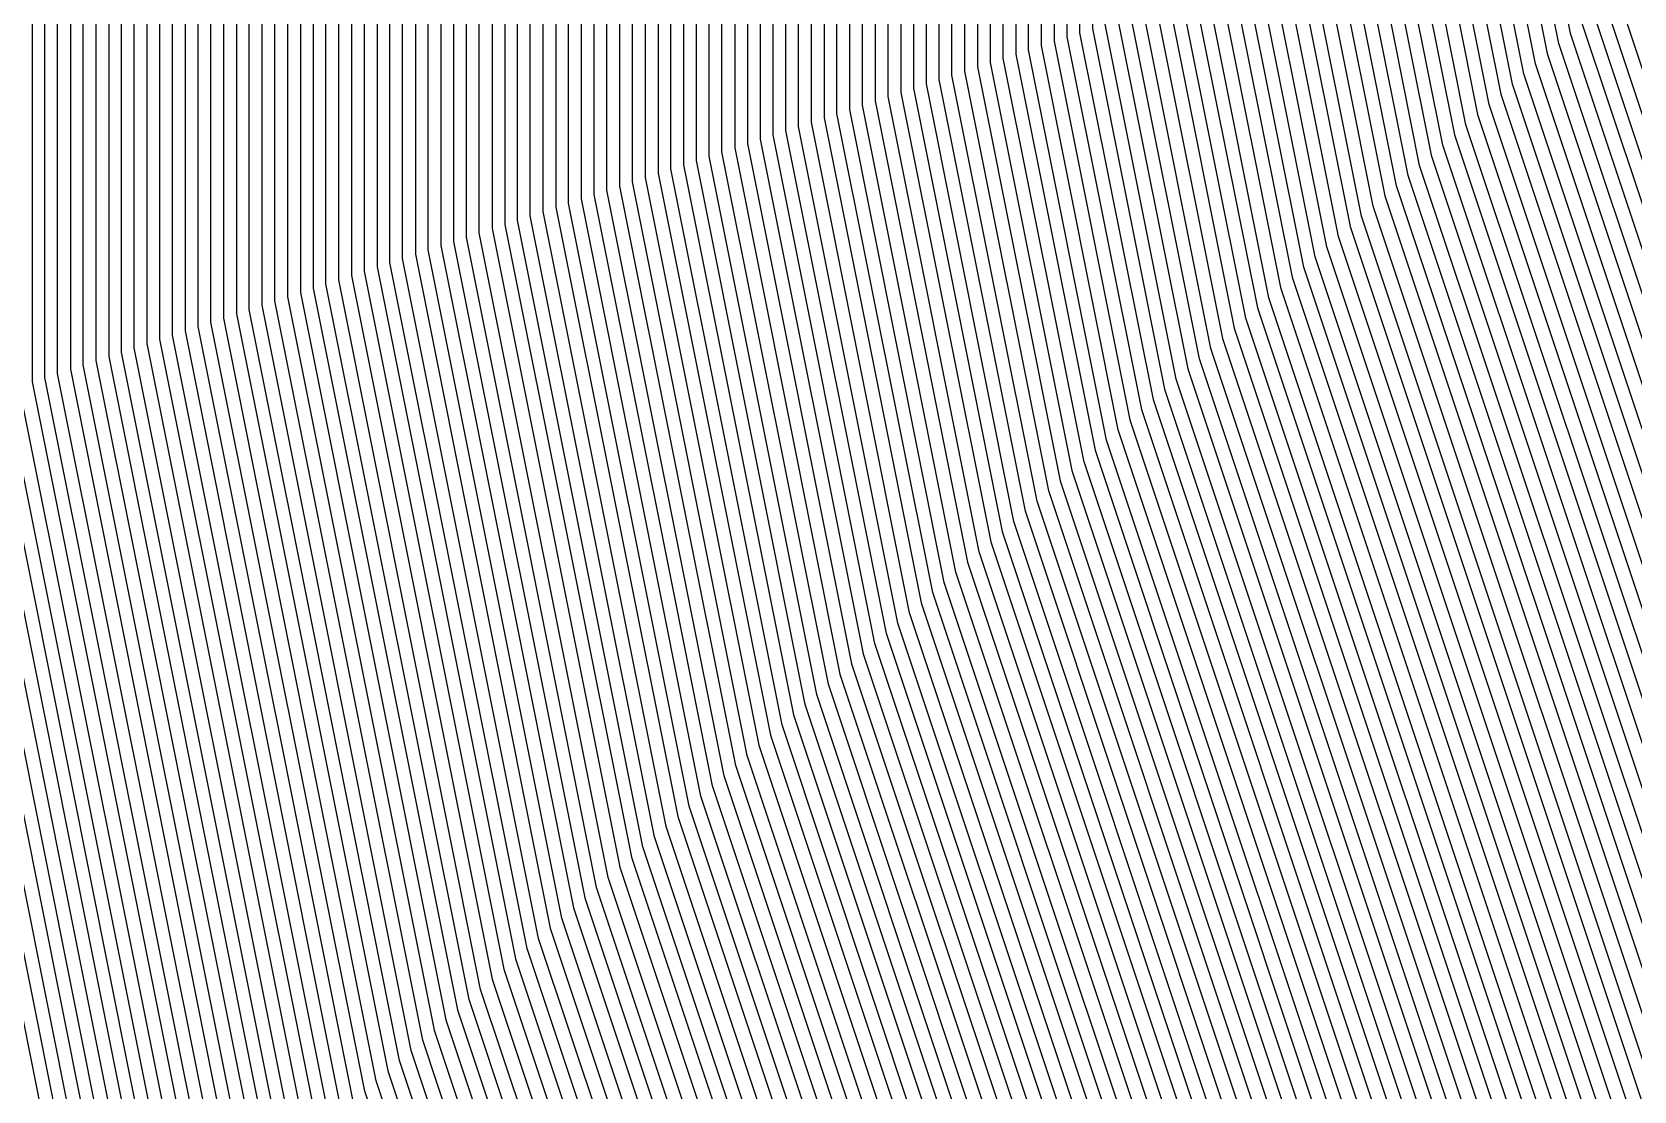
# Model space of a CAD drawing. Extents: x 7084 to 11035, y 13750 to 16729.
# Drawn here: x 8625.9 to 8681.5, y 14931.2 to 14967.9 of the extents above; entities that cross this region are included whole.
import ezdxf

# ---------------------------------------------------------------- set-up
doc = ezdxf.new("R2010")
doc.units = 0
doc.layers.add('Default', color=7, linetype='Continuous')

msp = doc.modelspace()

# ---------------------------------------------------------------- linework, layer by layer
at = {"layer": 'Default'}
for points in [[(8822.684, 14718.601), (8772.661, 14751.949), (8694.821, 14751.949), (8670.851, 14786.34), (8640.72, 14885.524), (8628.214, 14923.041), (8621.936, 14954.429), (8621.936, 14978.398), (8613.148, 15061.261), (8624.611, 15087.314), (8629.633, 15150.089), (8643.181, 15178.227), (8647.35, 15190.733), (8653.603, 15224.081), (8688.757, 15296.9)], [(8689.791, 15296.293), (8655.096, 15224.426), (8648.745, 15190.552), (8644.511, 15177.849), (8630.749, 15149.268), (8625.793, 15087.314), (8614.149, 15060.85), (8622.823, 14979.071), (8622.823, 14954.724), (8629.018, 14923.747), (8641.721, 14885.639), (8671.459, 14787.751), (8695.805, 14752.819), (8772.629, 14752.819), (8823.439, 14718.945)], [(8823.817, 14719.118), (8772.612, 14753.254), (8696.298, 14753.254), (8671.762, 14788.457), (8642.221, 14885.696), (8629.42, 14924.1), (8623.266, 14954.872), (8623.266, 14979.407), (8614.65, 15060.645), (8626.384, 15087.314), (8631.307, 15148.858), (8645.175, 15177.661), (8649.442, 15190.462), (8655.843, 15224.598), (8690.308, 15295.989)], [(8690.824, 15295.685), (8656.59, 15224.77), (8650.14, 15190.372), (8645.84, 15177.472), (8631.865, 15148.448), (8626.975, 15087.314), (8615.15, 15060.44), (8623.709, 14979.744), (8623.709, 14955.02), (8629.822, 14924.453), (8642.722, 14885.754), (8672.066, 14789.163), (8696.79, 14753.689), (8772.596, 14753.689), (8824.194, 14719.29), (8917.117, 14716.845), (8966.566, 14720.07), (9090.056, 14699.284), (9140.579, 14728.308), (9182.503, 14727.233), (9223.351, 14710.034), (9249.151, 14708.959)], [(8691.341, 15295.382), (8657.336, 15224.943), (8650.837, 15190.281), (8646.505, 15177.283), (8632.423, 15148.038), (8627.566, 15087.314), (8615.651, 15060.235), (8624.152, 14980.08), (8624.152, 14955.167), (8630.224, 14924.806), (8643.222, 14885.811), (8672.37, 14789.869), (8697.282, 14754.124), (8772.579, 14754.124), (8824.572, 14719.462), (8916.871, 14717.033), (8966.697, 14720.283), (9089.358, 14699.637), (9140.267, 14728.883), (9182.511, 14727.8), (9223.672, 14710.469), (9249.668, 14709.386)], [(8824.949, 14719.635), (8772.563, 14754.559), (8697.775, 14754.559), (8672.673, 14790.574), (8643.723, 14885.869), (8630.626, 14925.158), (8624.595, 14955.315), (8624.595, 14980.417), (8616.151, 15060.03), (8628.156, 15087.314), (8632.981, 15147.627), (8647.169, 15177.094), (8651.535, 15190.191), (8658.083, 15225.115), (8691.858, 15295.078)], [(8825.704, 14719.979), (8772.53, 14755.429), (8698.76, 14755.429), (8673.28, 14791.986), (8644.724, 14885.984), (8631.431, 14925.864), (8625.481, 14955.61), (8625.481, 14981.09), (8617.152, 15059.62), (8629.338, 15087.314), (8634.097, 15146.807), (8648.499, 15176.717), (8652.93, 15190.011), (8659.577, 15225.46), (8692.892, 15294.471)], [(8826.459, 14720.324), (8772.497, 14756.298), (8699.744, 14756.298), (8673.888, 14793.397), (8645.725, 14886.099), (8632.235, 14926.57), (8626.368, 14955.906), (8626.368, 14981.762), (8618.153, 15059.209), (8630.52, 15087.314), (8635.213, 15145.986), (8649.828, 15176.34), (8654.325, 15189.83), (8661.07, 15225.804), (8693.926, 15293.864)], [(8694.96, 15293.257), (8662.564, 15226.149), (8655.72, 15189.649), (8651.157, 15175.962), (8636.329, 15145.166), (8631.701, 15087.314), (8619.155, 15058.799), (8627.254, 14982.435), (8627.254, 14956.201), (8633.039, 14927.276), (8646.726, 14886.213), (8674.495, 14794.808), (8700.729, 14757.168), (8772.465, 14757.168), (8827.214, 14720.669), (8915.148, 14718.355), (8967.616, 14721.776), (9084.476, 14702.107), (9138.084, 14732.904), (9182.568, 14731.763), (9225.912, 14713.513), (9253.286, 14712.372)], [(8827.591, 14720.841), (8772.448, 14757.603), (8701.221, 14757.603), (8674.798, 14795.514), (8647.227, 14886.271), (8633.441, 14927.628), (8627.697, 14956.349), (8627.697, 14982.772), (8619.655, 15058.594), (8632.292, 15087.314), (8636.887, 15144.755), (8651.822, 15175.773), (8656.417, 15189.559), (8663.31, 15226.321), (8695.477, 15292.953)], [(8695.994, 15292.649), (8664.057, 15226.494), (8657.115, 15189.469), (8652.487, 15175.585), (8637.445, 15144.345), (8632.883, 15087.314), (8620.156, 15058.389), (8628.14, 14983.108), (8628.14, 14956.497), (8633.843, 14927.981), (8647.727, 14886.328), (8675.102, 14796.22), (8701.714, 14758.038), (8772.432, 14758.038), (8827.969, 14721.013)], [(8696.511, 15292.346), (8664.804, 15226.666), (8657.812, 15189.379), (8653.151, 15175.396), (8638.003, 15143.935), (8633.474, 15087.314), (8620.656, 15058.184), (8628.583, 14983.445), (8628.583, 14956.644), (8634.245, 14928.334), (8648.228, 14886.386), (8675.406, 14796.926), (8702.206, 14758.473), (8772.415, 14758.473), (8828.346, 14721.186), (8914.409, 14718.921), (8968.01, 14722.417), (9082.383, 14703.166)], [(8828.724, 14721.358), (8772.399, 14758.908), (8702.698, 14758.908), (8675.709, 14797.631), (8648.728, 14886.443), (8634.647, 14928.687), (8629.026, 14956.792), (8629.026, 14983.781), (8621.157, 15057.978), (8634.065, 15087.314), (8638.561, 15143.524), (8653.816, 15175.207), (8658.51, 15189.288), (8665.55, 15226.838), (8697.028, 15292.042)], [(8749.184, 15246.139), (8736.63, 15179.179), (8728.26, 15154.069), (8701.057, 15097.572), (8700.237, 15087.314), (8677.219, 15035.002), (8678.655, 15021.462), (8678.655, 14973.335), (8679.681, 14968.206), (8704.791, 14892.877), (8709.714, 14876.67), (8757.842, 14807.618), (8770.561, 14807.618), (8871, 14740.658), (8886.591, 14740.248), (8982.846, 14746.525), (9003.566, 14743.038), (9101.913, 14799.535), (9183.52, 14797.443), (9263.035, 14763.963), (9313.255, 14761.87), (9339.308, 14761.46), (9443.933, 14788.662)], [(8871.378, 14740.83), (8770.544, 14808.053), (8758.334, 14808.053), (8710.018, 14877.376), (8705.291, 14892.934), (8680.083, 14968.559), (8679.098, 14973.483), (8679.098, 15021.799), (8677.72, 15034.797), (8700.827, 15087.314), (8701.615, 15097.161), (8728.924, 15153.88), (8737.327, 15179.089), (8749.931, 15246.311)], [(8871.755, 14741.003), (8770.528, 14808.488), (8758.826, 14808.488), (8710.322, 14878.081), (8705.792, 14892.991), (8680.485, 14968.912), (8679.541, 14973.63), (8679.541, 15022.135), (8678.22, 15034.592), (8701.418, 15087.314), (8702.173, 15096.751), (8729.589, 15153.691), (8738.025, 15178.998), (8750.678, 15246.483)], [(8751.425, 15246.655), (8738.722, 15178.908), (8730.254, 15153.503), (8702.731, 15096.341), (8702.009, 15087.314), (8678.721, 15034.387), (8679.985, 15022.472), (8679.985, 14973.778), (8680.887, 14969.265), (8706.293, 14893.049), (8710.625, 14878.787), (8759.319, 14808.923), (8770.512, 14808.923), (8872.133, 14741.175)], [(8746.944, 15245.622), (8734.537, 15179.45), (8726.266, 15154.635), (8699.383, 15098.802), (8698.464, 15087.314), (8675.718, 15035.617), (8677.326, 15020.453), (8677.326, 14972.892), (8678.475, 14967.148), (8703.289, 14892.704), (8708.804, 14874.553), (8756.365, 14806.313), (8770.61, 14806.313), (8869.868, 14740.141), (8887.33, 14739.682), (8982.452, 14745.885), (9005.658, 14741.979)], [(9183.504, 14796.31), (9102.537, 14798.386), (9004.961, 14742.332), (8982.584, 14746.099), (8887.084, 14739.87), (8870.245, 14740.313), (8770.594, 14806.748), (8756.857, 14806.748), (8709.107, 14875.259), (8703.79, 14892.762), (8678.877, 14967.501), (8677.769, 14973.04), (8677.769, 15020.789), (8676.218, 15035.412), (8699.055, 15087.314), (8699.941, 15098.392), (8726.93, 15154.446), (8735.235, 15179.359), (8747.691, 15245.794)], [(8748.438, 15245.966), (8735.932, 15179.269), (8727.595, 15154.258), (8700.499, 15097.982), (8699.646, 15087.314), (8676.719, 15035.207), (8678.212, 15021.126), (8678.212, 14973.187), (8679.279, 14967.853), (8704.29, 14892.819), (8709.411, 14875.964), (8757.349, 14807.183), (8770.577, 14807.183), (8870.623, 14740.486), (8886.838, 14740.059)], [(8869.113, 14739.796), (8770.643, 14805.443), (8755.38, 14805.443), (8708.196, 14873.142), (8702.288, 14892.589), (8677.67, 14966.442), (8676.44, 14972.596), (8676.44, 15019.78), (8674.716, 15036.028), (8697.282, 15087.314), (8698.267, 15099.623), (8724.936, 15155.013), (8733.142, 15179.63), (8745.451, 15245.277)], [(8869.49, 14739.969), (8770.626, 14805.878), (8755.872, 14805.878), (8708.5, 14873.847), (8702.789, 14892.647), (8678.073, 14966.795), (8676.883, 14972.744), (8676.883, 15020.117), (8675.217, 15035.823), (8697.873, 15087.314), (8698.825, 15099.213), (8725.601, 15154.824), (8733.84, 15179.54), (8746.198, 15245.449)], [(8742.464, 15244.588), (8730.352, 15179.991), (8722.277, 15155.767), (8696.035, 15101.264), (8694.919, 15087.314), (8672.714, 15036.848), (8674.667, 15018.434), (8674.667, 14972.006), (8676.062, 14965.031), (8700.286, 14892.36), (8706.982, 14870.319), (8753.411, 14803.704), (8770.708, 14803.704), (8867.603, 14739.107)], [(8867.981, 14739.279), (8770.692, 14804.139), (8753.903, 14804.139), (8707.285, 14871.024), (8700.786, 14892.417), (8676.464, 14965.384), (8675.11, 14972.153), (8675.11, 15018.771), (8673.215, 15036.643), (8695.51, 15087.314), (8696.593, 15100.854), (8722.942, 15155.579), (8731.05, 15179.901), (8743.211, 15244.76)], [(8743.957, 15244.932), (8731.747, 15179.811), (8723.607, 15155.39), (8697.151, 15100.444), (8696.101, 15087.314), (8673.715, 15036.438), (8675.553, 15019.107), (8675.553, 14972.301), (8676.866, 14965.736), (8701.287, 14892.474), (8707.589, 14871.73), (8754.395, 14804.573), (8770.676, 14804.573), (8868.358, 14739.452)], [(8740.97, 15244.243), (8728.957, 15180.172), (8720.948, 15156.145), (8694.919, 15102.085), (8693.738, 15087.314), (8671.713, 15037.259), (8673.781, 15017.761), (8673.781, 14971.71), (8675.258, 14964.325), (8699.285, 14892.245), (8706.375, 14868.907), (8752.426, 14802.834), (8770.741, 14802.834), (8866.848, 14738.762)], [(9445.771, 14779.866), (9347.711, 14754.37), (9304.983, 14755.043), (9257.915, 14757.004), (9183.389, 14788.383), (9106.902, 14790.345), (9014.726, 14737.392), (8980.745, 14743.112), (8890.53, 14737.228), (8864.961, 14737.901), (8770.823, 14800.659), (8749.964, 14800.659), (8704.857, 14865.379), (8696.782, 14891.958), (8673.248, 14962.561), (8671.565, 14970.972), (8671.565, 15016.079), (8669.21, 15038.284), (8690.783, 15087.314), (8692.129, 15104.136), (8717.625, 15157.089), (8725.47, 15180.623), (8737.237, 15243.381)], [(8739.477, 15243.898), (8727.562, 15180.352), (8719.619, 15156.522), (8693.803, 15102.905), (8692.556, 15087.314), (8670.712, 15037.669), (8672.895, 15017.089), (8672.895, 14971.415), (8674.454, 14963.619), (8698.284, 14892.13), (8705.767, 14867.496), (8751.441, 14801.964), (8770.774, 14801.964), (8866.093, 14738.418)], [(8863.828, 14737.384), (8770.873, 14799.355), (8748.487, 14799.355), (8703.946, 14863.262), (8695.28, 14891.785), (8672.041, 14961.502), (8670.236, 14970.529), (8670.236, 15015.07), (8667.709, 15038.9), (8689.011, 15087.314), (8690.455, 15105.367), (8715.631, 15157.655), (8723.377, 15180.894), (8734.997, 15242.864)], [(8864.206, 14737.556), (8770.856, 14799.789), (8748.979, 14799.789), (8704.249, 14863.967), (8695.781, 14891.843), (8672.443, 14961.855), (8670.679, 14970.676), (8670.679, 15015.406), (8668.209, 15038.695), (8689.602, 15087.314), (8691.013, 15104.957), (8716.295, 15157.466), (8724.075, 15180.804), (8735.743, 15243.037)], [(8736.49, 15243.209), (8724.772, 15180.713), (8716.96, 15157.277), (8691.571, 15104.547), (8690.193, 15087.314), (8668.71, 15038.489), (8671.122, 15015.743), (8671.122, 14970.824), (8672.845, 14962.208), (8696.281, 14891.9), (8704.553, 14864.673), (8749.472, 14800.224), (8770.84, 14800.224), (8864.583, 14737.729)], [(8863.074, 14737.039), (8770.905, 14798.485), (8747.502, 14798.485), (8703.338, 14861.85), (8694.279, 14891.67), (8671.237, 14960.796), (8669.35, 14970.233), (8669.35, 15014.397), (8666.707, 15039.31), (8687.829, 15087.314), (8689.339, 15106.188), (8714.301, 15158.032), (8721.982, 15181.074), (8733.503, 15242.52)], [(8734.25, 15242.692), (8722.68, 15180.984), (8714.966, 15157.844), (8689.897, 15105.777), (8688.42, 15087.314), (8667.208, 15039.105), (8669.793, 15014.734), (8669.793, 14970.381), (8671.639, 14961.149), (8694.78, 14891.728), (8703.642, 14862.556), (8747.995, 14798.92), (8770.889, 14798.92), (8863.451, 14737.212), (8891.515, 14736.473)], [(8730.516, 15241.83), (8719.192, 15181.435), (8711.643, 15158.787), (8687.107, 15107.829), (8685.466, 15087.314), (8664.705, 15040.131), (8667.577, 15013.051), (8667.577, 14969.642), (8669.629, 14959.385), (8692.277, 14891.441), (8702.124, 14859.027), (8745.533, 14796.745), (8770.971, 14796.745), (8861.564, 14736.35)], [(8861.941, 14736.522), (8770.955, 14797.18), (8746.025, 14797.18), (8702.428, 14859.733), (8692.778, 14891.498), (8670.031, 14959.738), (8668.02, 14969.79), (8668.02, 15013.388), (8665.206, 15039.925), (8686.057, 15087.314), (8687.665, 15107.419), (8712.307, 15158.598), (8719.89, 15181.345), (8731.263, 15242.003)], [(8862.319, 14736.695), (8770.938, 14797.615), (8746.518, 14797.615), (8702.731, 14860.439), (8693.278, 14891.555), (8670.433, 14960.091), (8668.464, 14969.938), (8668.464, 15013.724), (8665.706, 15039.72), (8686.648, 15087.314), (8688.223, 15107.008), (8712.972, 15158.41), (8720.587, 15181.255), (8732.01, 15242.175)], [(8860.054, 14735.661), (8771.037, 14795.005), (8743.564, 14795.005), (8700.909, 14856.205), (8690.275, 14891.211), (8668.02, 14957.974), (8665.805, 14969.052), (8665.805, 15011.706), (8662.703, 15040.951), (8683.103, 15087.314), (8684.875, 15109.47), (8708.984, 15159.542), (8716.402, 15181.796), (8727.529, 15241.141)], [(8728.276, 15241.313), (8717.1, 15181.706), (8709.649, 15159.353), (8685.433, 15109.06), (8683.694, 15087.314), (8663.204, 15040.746), (8666.248, 15012.042), (8666.248, 14969.199), (8668.423, 14958.326), (8690.775, 14891.268), (8701.213, 14856.91), (8744.056, 14795.44), (8771.02, 14795.44), (8860.431, 14735.833)], [(8729.769, 15241.658), (8718.495, 15181.526), (8710.978, 15158.976), (8686.549, 15108.239), (8684.875, 15087.314), (8664.205, 15040.336), (8667.134, 15012.715), (8667.134, 14969.495), (8669.227, 14959.032), (8691.776, 14891.383), (8701.82, 14858.322), (8745.041, 14796.31), (8770.987, 14796.31), (8861.186, 14736.178)], [(8858.921, 14735.144), (8771.086, 14793.701), (8742.086, 14793.701), (8699.999, 14854.088), (8688.773, 14891.038), (8666.814, 14956.915), (8664.475, 14968.608), (8664.475, 15010.696), (8661.201, 15041.567), (8681.33, 15087.314), (8683.201, 15110.701), (8706.99, 15160.108), (8714.31, 15182.067), (8725.289, 15240.624)], [(8726.036, 15240.797), (8715.007, 15181.977), (8707.655, 15159.92), (8683.759, 15110.291), (8681.921, 15087.314), (8661.702, 15041.362), (8664.919, 15011.033), (8664.919, 14968.756), (8667.216, 14957.268), (8689.274, 14891.096), (8700.302, 14854.793), (8742.579, 14794.136), (8771.07, 14794.136), (8859.299, 14735.316)], [(8726.783, 15240.969), (8715.705, 15181.887), (8708.319, 15159.731), (8684.317, 15109.88), (8682.512, 15087.314), (8662.202, 15041.156), (8665.362, 15011.369), (8665.362, 14968.904), (8667.618, 14957.621), (8689.774, 14891.153), (8700.606, 14855.499), (8743.071, 14794.571), (8771.053, 14794.571), (8859.676, 14735.488)], [(8857.789, 14734.627), (8771.135, 14792.396), (8740.609, 14792.396), (8699.088, 14851.97), (8687.271, 14890.866), (8665.608, 14955.857), (8663.146, 14968.165), (8663.146, 15009.687), (8659.7, 15042.182), (8679.558, 15087.314), (8681.527, 15111.932), (8704.996, 15160.675), (8712.217, 15182.338), (8723.049, 15240.107)], [(8723.796, 15240.28), (8712.915, 15182.248), (8705.661, 15160.486), (8682.085, 15111.522), (8680.149, 15087.314), (8660.2, 15041.977), (8663.589, 15010.023), (8663.589, 14968.313), (8666.01, 14956.209), (8687.772, 14890.924), (8699.391, 14852.676), (8741.102, 14792.831), (8771.119, 14792.831), (8858.166, 14734.799), (8894.961, 14733.831), (8978.382, 14739.271), (9027.281, 14731.041), (9112.515, 14780.005), (9183.241, 14778.192), (9252.154, 14749.176), (9295.678, 14747.362), (9357.164, 14746.394), (9447.839, 14769.969)], [(8858.544, 14734.971), (8771.102, 14793.266), (8741.594, 14793.266), (8699.695, 14853.382), (8688.272, 14890.981), (8666.412, 14956.562), (8664.032, 14968.461), (8664.032, 15010.36), (8660.701, 15041.772), (8680.739, 15087.314), (8682.643, 15111.111), (8706.325, 15160.297), (8713.612, 15182.158), (8724.542, 15240.452)], [(8720.809, 15239.59), (8710.125, 15182.609), (8703.002, 15161.241), (8679.853, 15113.163), (8677.785, 15087.314), (8658.198, 15042.798), (8661.817, 15008.678), (8661.817, 14967.722), (8664.402, 14954.798), (8685.77, 14890.694), (8698.177, 14849.853), (8739.132, 14791.091), (8771.184, 14791.091), (8856.657, 14734.11), (8895.946, 14733.076), (8977.857, 14738.418), (9030.071, 14729.629), (9113.762, 14777.707), (9183.208, 14775.927), (9250.874, 14747.436)], [(8721.555, 15239.763), (8710.822, 15182.519), (8703.667, 15161.052), (8680.411, 15112.752), (8678.376, 15087.314), (8658.699, 15042.592), (8662.26, 15009.014), (8662.26, 14967.87), (8664.804, 14955.151), (8686.27, 14890.751), (8698.481, 14850.559), (8739.625, 14791.526), (8771.168, 14791.526), (8857.034, 14734.282)], [(8722.302, 15239.935), (8711.52, 15182.428), (8704.331, 15160.863), (8680.969, 15112.342), (8678.967, 15087.314), (8659.199, 15042.387), (8662.703, 15009.35), (8662.703, 14968.018), (8665.206, 14955.504), (8686.771, 14890.809), (8698.784, 14851.265), (8740.117, 14791.961), (8771.152, 14791.961), (8857.411, 14734.454)], [(8855.524, 14733.593), (8771.234, 14789.787), (8737.655, 14789.787), (8697.266, 14847.736), (8684.268, 14890.522), (8663.195, 14953.739), (8660.487, 14967.279), (8660.487, 15007.668), (8656.696, 15043.413), (8676.013, 15087.314), (8678.179, 15114.394), (8701.008, 15161.807), (8708.032, 15182.88), (8718.568, 15239.073)], [(8855.902, 14733.765), (8771.217, 14790.221), (8738.148, 14790.221), (8697.57, 14848.442), (8684.769, 14890.579), (8663.597, 14954.092), (8660.931, 14967.427), (8660.931, 15008.005), (8657.197, 15043.208), (8676.604, 15087.314), (8678.737, 15113.983), (8701.673, 15161.618), (8708.73, 15182.789), (8719.315, 15239.246)], [(8720.062, 15239.418), (8709.427, 15182.699), (8702.337, 15161.43), (8679.295, 15113.573), (8677.195, 15087.314), (8657.697, 15043.003), (8661.374, 15008.341), (8661.374, 14967.574)], [(8715.582, 15238.384), (8705.242, 15183.241), (8698.349, 15162.562), (8675.947, 15116.035), (8673.65, 15087.314), (8654.694, 15044.234), (8658.715, 15006.323), (8658.715, 14966.688), (8661.587, 14952.328), (8682.266, 14890.292), (8696.052, 14844.913), (8735.686, 14788.047), (8771.299, 14788.047), (8854.014, 14732.904)], [(8716.328, 15238.556), (8705.94, 15183.15), (8699.014, 15162.373), (8676.505, 15115.624), (8674.24, 15087.314), (8655.195, 15044.028), (8659.158, 15006.659), (8659.158, 14966.836), (8661.989, 14952.681), (8682.766, 14890.349), (8696.355, 14845.619), (8736.178, 14788.482), (8771.283, 14788.482), (8854.392, 14733.076)], [(8717.075, 15238.729), (8706.637, 15183.06), (8699.679, 15162.184), (8677.063, 15115.214), (8674.831, 15087.314), (8655.695, 15043.823), (8659.601, 15006.995), (8659.601, 14966.984), (8662.391, 14953.034), (8683.267, 14890.407), (8696.659, 14846.325), (8736.671, 14788.917), (8771.266, 14788.917), (8854.769, 14733.248), (8897.177, 14732.132), (8977.201, 14737.351), (9033.558, 14727.865), (9115.321, 14774.835), (9183.167, 14773.096), (9249.274, 14745.262), (9291.025, 14743.522)], [(8717.822, 15238.901), (8707.335, 15182.97), (8700.343, 15161.996), (8677.621, 15114.804), (8675.422, 15087.314), (8656.196, 15043.618), (8660.044, 15007.332), (8660.044, 14967.131), (8662.793, 14953.387), (8683.767, 14890.464), (8696.962, 14847.03), (8737.163, 14789.352), (8771.25, 14789.352), (8855.147, 14733.42), (8896.931, 14732.321), (8977.332, 14737.565), (9032.861, 14728.218)], [(9183.126, 14770.265), (9116.881, 14771.963), (9037.046, 14726.101), (8976.544, 14736.284), (8898.408, 14731.188), (8852.882, 14732.387), (8771.349, 14786.742), (8734.209, 14786.742), (8695.141, 14842.796), (8680.764, 14890.119), (8660.381, 14951.269), (8657.386, 14966.245), (8657.386, 15005.313), (8653.192, 15044.849), (8671.877, 15087.314), (8674.273, 15117.266), (8696.355, 15163.128), (8703.15, 15183.511), (8713.341, 15237.867)], [(8853.259, 14732.559), (8771.332, 14787.177), (8734.701, 14787.177), (8695.444, 14843.502), (8681.265, 14890.177), (8660.783, 14951.622), (8657.829, 14966.393), (8657.829, 15005.65), (8653.693, 15044.644), (8672.468, 15087.314), (8674.831, 15116.855), (8697.02, 15162.939), (8703.847, 15183.421), (8714.088, 15238.039)], [(8853.637, 14732.731), (8771.316, 14787.612), (8735.194, 14787.612), (8695.748, 14844.208), (8681.765, 14890.234), (8661.185, 14951.975), (8658.272, 14966.541), (8658.272, 15005.986), (8654.194, 15044.439), (8673.059, 15087.314), (8675.389, 15116.445), (8697.685, 15162.751), (8704.545, 15183.331), (8714.835, 15238.212)], [(8711.101, 15237.35), (8701.057, 15183.782), (8694.361, 15163.694), (8672.599, 15118.497), (8670.105, 15087.314), (8651.691, 15045.464), (8656.056, 15004.304), (8656.056, 14965.802), (8659.175, 14950.211), (8679.262, 14889.947), (8694.23, 14840.679), (8732.732, 14785.437), (8771.398, 14785.437), (8851.749, 14731.87)], [(8711.848, 15237.522), (8701.755, 15183.692), (8695.026, 15163.506), (8673.157, 15118.086), (8670.696, 15087.314), (8652.191, 15045.259), (8656.499, 15004.64), (8656.499, 14965.95), (8659.577, 14950.564), (8679.763, 14890.005), (8694.534, 14841.385), (8733.224, 14785.872), (8771.381, 14785.872), (8852.127, 14732.042), (8898.9, 14730.811)], [(8709.608, 15237.005), (8699.662, 15183.963), (8693.032, 15164.072), (8671.483, 15119.317), (8668.923, 15087.314), (8650.69, 15045.875), (8655.17, 15003.631), (8655.17, 14965.507), (8658.37, 14949.505), (8678.261, 14889.832), (8693.623, 14839.268), (8731.747, 14784.568), (8771.431, 14784.568), (8850.994, 14731.525)], [(8851.372, 14731.697), (8771.414, 14785.003), (8732.239, 14785.003), (8693.926, 14839.973), (8678.762, 14889.89), (8658.772, 14949.858), (8655.613, 14965.654), (8655.613, 15003.967), (8651.19, 15045.67), (8669.514, 15087.314), (8672.041, 15118.907), (8693.697, 15163.883), (8700.36, 15183.873), (8710.354, 15237.178)], [(9450.596, 14756.774), (9369.768, 14735.759), (9283.271, 14737.121), (9244.473, 14738.738), (9183.044, 14764.603), (9119.999, 14766.219), (9044.021, 14722.572), (8975.231, 14734.151), (8900.87, 14729.301), (8849.107, 14730.663), (8771.513, 14782.393), (8729.285, 14782.393), (8692.105, 14835.739), (8675.759, 14889.545), (8656.36, 14947.741), (8652.954, 14964.768), (8652.954, 15001.949), (8648.187, 15046.9), (8665.969, 15087.314), (8668.693, 15121.369), (8689.708, 15165.015), (8696.175, 15184.414), (8705.874, 15236.144)], [(8706.621, 15236.316), (8696.872, 15184.324), (8690.373, 15164.827), (8669.251, 15120.958), (8666.56, 15087.314), (8648.687, 15046.695), (8653.398, 15002.285), (8653.398, 14964.916), (8656.762, 14948.094), (8676.259, 14889.602), (8692.408, 14836.445), (8729.778, 14782.828), (8771.496, 14782.828), (8849.485, 14730.836)], [(9450.366, 14757.874), (9368.718, 14736.645), (9284.305, 14737.975), (9245.113, 14739.608), (9183.061, 14765.735), (9119.375, 14767.368), (9042.626, 14723.278), (8975.494, 14734.578), (8900.377, 14729.679), (8849.862, 14731.008), (8771.48, 14783.263), (8730.27, 14783.263), (8692.712, 14837.151), (8676.76, 14889.66), (8657.164, 14948.447), (8653.841, 14965.063), (8653.841, 15002.622), (8649.188, 15046.49), (8667.151, 15087.314), (8669.809, 15120.548), (8691.038, 15164.638), (8697.57, 15184.234), (8707.367, 15236.488)], [(8850.24, 14731.18), (8771.463, 14783.698), (8730.762, 14783.698), (8693.015, 14837.856), (8677.26, 14889.717), (8657.566, 14948.799), (8654.284, 14965.211), (8654.284, 15002.958), (8649.689, 15046.285), (8667.741, 15087.314), (8670.367, 15120.138), (8691.702, 15164.449), (8698.267, 15184.143), (8708.114, 15236.661)], [(8847.975, 14730.146), (8771.562, 14781.088), (8727.808, 14781.088), (8691.194, 14833.622), (8674.257, 14889.373), (8655.154, 14946.682), (8651.625, 14964.325), (8651.625, 15000.939), (8646.685, 15047.516), (8664.196, 15087.314), (8667.019, 15122.599), (8687.714, 15165.582), (8694.082, 15184.685), (8703.634, 15235.627)], [(8674.757, 14889.43), (8655.556, 14947.035), (8652.068, 14964.473), (8652.068, 15001.276), (8647.186, 15047.311), (8664.787, 15087.314), (8667.577, 15122.189), (8688.379, 15165.393), (8694.78, 15184.595), (8704.381, 15235.799)], [(8701.394, 15235.11), (8691.99, 15184.956), (8685.72, 15166.148), (8665.345, 15123.83), (8662.424, 15087.314), (8645.184, 15048.131), (8650.296, 14999.93), (8650.296, 14963.882), (8653.947, 14945.624), (8672.755, 14889.2), (8690.283, 14831.505), (8726.331, 14779.784), (8771.611, 14779.784), (8846.842, 14729.629), (8902.347, 14728.169), (8974.443, 14732.871), (9048.206, 14720.455)], [(8702.14, 15235.282), (8692.687, 15184.865), (8686.385, 15165.959), (8665.903, 15123.42), (8663.015, 15087.314), (8645.684, 15047.926), (8650.739, 15000.267), (8650.739, 14964.03), (8654.349, 14945.977), (8673.256, 14889.258), (8690.587, 14832.211), (8726.824, 14780.218), (8771.595, 14780.218), (8847.22, 14729.802)], [(8702.887, 15235.455), (8693.385, 15184.775), (8687.05, 15165.77), (8666.461, 15123.01), (8663.606, 15087.314), (8646.185, 15047.721), (8651.182, 15000.603), (8651.182, 14964.177), (8654.752, 14946.33), (8673.756, 14889.315), (8690.89, 14832.916), (8727.316, 14780.653), (8771.578, 14780.653), (8847.597, 14729.974), (8901.854, 14728.546), (8974.706, 14733.297), (9046.811, 14721.161), (9121.246, 14763.922), (9183.012, 14762.338), (9243.193, 14736.998), (9281.203, 14735.415)], [(8845.71, 14729.112), (8771.66, 14778.479), (8724.854, 14778.479), (8689.372, 14829.388), (8671.254, 14889.028), (8652.741, 14944.565), (8648.966, 14963.439), (8648.966, 14998.921), (8643.682, 15048.747), (8660.652, 15087.314), (8663.671, 15125.061), (8683.726, 15166.714), (8689.897, 15185.227), (8699.153, 15234.593)], [(9451.515, 14752.376), (9373.97, 14732.214), (9279.135, 14733.708), (9241.913, 14735.259), (9182.979, 14760.073), (9122.493, 14761.624), (9049.601, 14719.75), (8974.181, 14732.444), (8902.839, 14727.791), (8846.087, 14729.285), (8771.644, 14778.914), (8725.347, 14778.914), (8689.676, 14830.094), (8671.754, 14889.085), (8653.143, 14944.918), (8649.41, 14963.586), (8649.41, 14999.257), (8644.182, 15048.542), (8661.242, 15087.314), (8664.229, 15124.651), (8684.391, 15166.525), (8690.595, 15185.136), (8699.9, 15234.765)], [(8696.166, 15233.904), (8687.107, 15185.588), (8681.068, 15167.469), (8661.439, 15126.702), (8658.288, 15087.314), (8641.68, 15049.567), (8647.194, 14997.575), (8647.194, 14962.848), (8651.133, 14943.154), (8669.251, 14888.798), (8688.158, 14826.565), (8722.885, 14776.739), (8771.726, 14776.739), (8844.2, 14728.423), (8904.07, 14726.848)], [(8696.913, 15234.076), (8687.805, 15185.497), (8681.732, 15167.28), (8661.997, 15126.292), (8658.879, 15087.314), (8642.18, 15049.362), (8647.637, 14997.912), (8647.637, 14962.996), (8651.535, 14943.507), (8669.752, 14888.856), (8688.461, 14827.271), (8723.377, 14777.174), (8771.71, 14777.174), (8844.578, 14728.595)], [(9451.86, 14750.727), (9375.545, 14730.885), (9277.584, 14732.428), (9240.953, 14733.954), (9182.954, 14758.375), (9123.429, 14759.901), (9051.693, 14718.691), (8973.787, 14731.804), (8903.578, 14727.225), (8844.955, 14728.768), (8771.693, 14777.609), (8723.869, 14777.609), (8688.765, 14827.976), (8670.252, 14888.913), (8651.937, 14943.86), (8648.08, 14963.143), (8648.08, 14998.248), (8642.681, 15049.157), (8659.47, 15087.314), (8662.555, 15125.882), (8682.397, 15167.092), (8688.502, 15185.407), (8697.66, 15234.248)], [(8698.407, 15234.421), (8689.2, 15185.317), (8683.062, 15166.903), (8663.113, 15125.472), (8660.061, 15087.314), (8643.181, 15048.952), (8648.523, 14998.584), (8648.523, 14963.291)], [(8843.068, 14727.906), (8771.775, 14775.434), (8721.408, 14775.434), (8687.247, 14824.448), (8667.75, 14888.626), (8649.927, 14942.095), (8645.865, 14962.405), (8645.865, 14996.566), (8640.178, 15050.183), (8656.516, 15087.314), (8659.765, 15127.933), (8679.074, 15168.035), (8685.015, 15185.858), (8693.926, 15233.387)], [(9182.921, 14756.11), (9124.676, 14757.603), (9054.483, 14717.28), (8973.262, 14730.951), (8904.562, 14726.47), (8843.445, 14728.078), (8771.759, 14775.869), (8721.9, 14775.869), (8687.55, 14825.154), (8668.25, 14888.683), (8650.329, 14942.448), (8646.308, 14962.552), (8646.308, 14996.902), (8640.679, 15049.978), (8657.107, 15087.314), (8660.323, 15127.523), (8679.738, 15167.846), (8685.712, 15185.768), (8694.673, 15233.559)], [(8843.823, 14728.251), (8771.742, 14776.304), (8722.392, 14776.304), (8687.854, 14825.859), (8668.751, 14888.741), (8650.731, 14942.801), (8646.751, 14962.7), (8646.751, 14997.239), (8641.179, 15049.773), (8657.697, 15087.314), (8660.881, 15127.113), (8680.403, 15167.658), (8686.41, 15185.678), (8695.42, 15233.731)], [(8841.935, 14727.389), (8771.824, 14774.13), (8719.931, 14774.13), (8686.336, 14822.331), (8666.248, 14888.454), (8648.72, 14941.037), (8644.535, 14961.962), (8644.535, 14995.556), (8638.676, 15050.798), (8654.743, 15087.314), (8658.091, 15129.164), (8677.08, 15168.601), (8682.922, 15186.129), (8691.686, 15232.87)], [(9182.905, 14754.977), (9125.3, 14756.454), (9055.878, 14716.574), (8972.999, 14730.524), (8905.055, 14726.093), (8842.69, 14727.734), (8771.792, 14775), (8720.915, 14775), (8686.943, 14823.742), (8667.249, 14888.569), (8649.524, 14941.742), (8645.421, 14962.257), (8645.421, 14996.229), (8639.677, 15050.388), (8655.925, 15087.314), (8659.207, 15128.344), (8678.409, 15168.224), (8684.317, 15185.949), (8693.18, 15233.214)], [(8841.18, 14727.045), (8771.857, 14773.26), (8718.946, 14773.26), (8685.729, 14820.919), (8665.247, 14888.339), (8647.916, 14940.331), (8643.649, 14961.666), (8643.649, 14994.884), (8637.675, 15051.209), (8653.562, 15087.314), (8656.975, 15129.985), (8675.75, 15168.979), (8681.527, 15186.31), (8690.193, 15232.525)], [(8690.939, 15232.697), (8682.225, 15186.219), (8676.415, 15168.79), (8657.533, 15129.574), (8654.153, 15087.314), (8638.176, 15051.003), (8644.092, 14995.22), (8644.092, 14961.814), (8648.318, 14940.684), (8665.747, 14888.396), (8686.032, 14821.625), (8719.438, 14773.695)], [(8687.206, 15231.836), (8678.737, 15186.671), (8673.092, 15169.734), (8654.743, 15131.626), (8651.198, 15087.314), (8635.673, 15052.029), (8641.877, 14993.538), (8641.877, 14961.075), (8646.308, 14938.92), (8663.245, 14888.109), (8684.514, 14818.097), (8716.977, 14771.52), (8771.923, 14771.52), (8839.67, 14726.355), (8907.024, 14724.583), (8971.949, 14728.817)], [(8687.952, 15232.008), (8679.435, 15186.58), (8673.756, 15169.545), (8655.301, 15131.216), (8651.789, 15087.314), (8636.174, 15051.824), (8642.32, 14993.874), (8642.32, 14961.223), (8646.71, 14939.272), (8663.745, 14888.166), (8684.818, 14818.802), (8717.469, 14771.955), (8771.907, 14771.955), (8840.048, 14726.528)], [(8840.425, 14726.7), (8771.89, 14772.39), (8717.961, 14772.39), (8685.121, 14819.508), (8664.246, 14888.224), (8647.112, 14939.625), (8642.763, 14961.371), (8642.763, 14994.211), (8636.674, 15051.619), (8652.38, 15087.314), (8655.859, 15130.805), (8674.421, 15169.356), (8680.132, 15186.49), (8688.699, 15232.18)], [(8684.219, 15231.146), (8675.947, 15187.032), (8670.433, 15170.489), (8652.511, 15133.267), (8648.835, 15087.314), (8633.671, 15052.85), (8640.104, 14992.192), (8640.104, 14960.485), (8644.699, 14937.508), (8661.242, 14887.879), (8683.3, 14815.274), (8715.007, 14769.781), (8771.989, 14769.781), (8838.161, 14725.666), (8908.009, 14723.828), (8971.424, 14727.964)], [(8684.965, 15231.319), (8676.645, 15186.942), (8671.098, 15170.3), (8653.069, 15132.857), (8649.426, 15087.314), (8634.171, 15052.645), (8640.547, 14992.528), (8640.547, 14960.632), (8645.101, 14937.861), (8661.743, 14887.937), (8683.603, 14815.98), (8715.499, 14770.216), (8771.972, 14770.216), (8838.538, 14725.838)], [(8838.915, 14726.011), (8771.956, 14770.65), (8715.992, 14770.65), (8683.907, 14816.685), (8662.244, 14887.994), (8645.504, 14938.214), (8640.99, 14960.78), (8640.99, 14992.865), (8634.672, 15052.439), (8650.017, 15087.314), (8653.627, 15132.446), (8671.762, 15170.111), (8677.342, 15186.851), (8685.712, 15231.491)], [(8839.293, 14726.183), (8771.939, 14771.085), (8716.484, 14771.085), (8684.211, 14817.391), (8662.744, 14888.052), (8645.906, 14938.567), (8641.433, 14960.928), (8641.433, 14993.201), (8635.172, 15052.234), (8650.608, 15087.314), (8654.185, 15132.036), (8672.427, 15169.923), (8678.04, 15186.761), (8686.459, 15231.663)], [(8682.725, 15230.802), (8674.552, 15187.212), (8669.104, 15170.866), (8651.395, 15134.088), (8647.653, 15087.314), (8632.67, 15053.26), (8639.218, 14991.519), (8639.218, 14960.189), (8643.895, 14936.803), (8660.241, 14887.764), (8682.692, 14813.862), (8714.022, 14768.911), (8772.021, 14768.911), (8837.406, 14725.321)], [(8660.742, 14887.822), (8644.297, 14937.155), (8639.661, 14960.337), (8639.661, 14991.856), (8633.17, 15053.055), (8648.244, 15087.314), (8651.953, 15133.677), (8669.768, 15170.678), (8675.25, 15187.122), (8683.472, 15230.974)], [(8679.738, 15230.113), (8671.762, 15187.573), (8666.445, 15171.621), (8649.163, 15135.729), (8645.29, 15087.314), (8630.667, 15054.081), (8637.445, 14990.173), (8637.445, 14959.598), (8642.287, 14935.391), (8658.239, 14887.535)], [(8680.485, 15230.285), (8672.46, 15187.483), (8667.11, 15171.432), (8649.721, 15135.319), (8645.881, 15087.314), (8631.168, 15053.875), (8637.889, 14990.51), (8637.889, 14959.746), (8642.689, 14935.744), (8658.74, 14887.592), (8681.782, 14811.745), (8712.545, 14767.606), (8772.071, 14767.606), (8836.273, 14724.804), (8909.24, 14722.884), (8970.767, 14726.897), (9067.736, 14710.575)], [(8659.24, 14887.649), (8643.091, 14936.097), (8638.332, 14959.894), (8638.332, 14990.846), (8631.669, 15053.67), (8646.472, 15087.314), (8650.279, 15134.908), (8667.774, 15171.244), (8673.157, 15187.393), (8681.232, 15230.457)], [(9454.962, 14735.882), (9389.725, 14718.921), (9263.626, 14720.907), (9232.312, 14722.211), (9182.733, 14743.087), (9131.848, 14744.392), (9070.526, 14709.164), (8970.242, 14726.043), (8910.224, 14722.129), (8834.763, 14724.115), (8772.136, 14765.866), (8710.576, 14765.866), (8680.567, 14808.923), (8656.737, 14887.362), (8641.081, 14934.333), (8636.116, 14959.155), (8636.116, 14989.164), (8629.166, 15054.696), (8643.518, 15087.314), (8647.489, 15136.96), (8664.451, 15172.187), (8669.67, 15187.844), (8677.498, 15229.596)], [(8678.992, 15229.94), (8671.065, 15187.664), (8665.78, 15171.81), (8648.605, 15136.139), (8644.699, 15087.314), (8630.167, 15054.286), (8637.002, 14989.837), (8637.002, 14959.451), (8641.885, 14935.038), (8657.739, 14887.477), (8681.174, 14810.334), (8711.561, 14766.736), (8772.103, 14766.736), (8835.518, 14724.46)], [(9231.032, 14720.472), (9182.7, 14740.822), (9133.095, 14742.094), (9073.316, 14707.753), (8969.717, 14725.19), (8911.209, 14721.374), (8833.253, 14723.426), (8772.202, 14764.127), (8708.607, 14764.127), (8679.353, 14806.1), (8654.735, 14887.133), (8639.472, 14932.921), (8634.344, 14958.564), (8634.344, 14987.818), (8627.164, 15055.517), (8641.154, 15087.314), (8645.257, 15138.601), (8661.792, 15172.942), (8666.88, 15188.205), (8674.511, 15228.906)], [(8675.258, 15229.079), (8667.577, 15188.115), (8662.457, 15172.754), (8645.815, 15138.191), (8641.745, 15087.314), (8627.664, 15055.311), (8634.787, 14988.155), (8634.787, 14958.712), (8639.874, 14933.274), (8655.236, 14887.19), (8679.656, 14806.805), (8709.099, 14764.562), (8772.186, 14764.562), (8833.631, 14723.598), (8910.963, 14721.563), (8969.848, 14725.403)], [(8676.005, 15229.251), (8668.275, 15188.025), (8663.122, 15172.565), (8646.373, 15137.78), (8642.336, 15087.314), (8628.165, 15055.106), (8635.23, 14988.491), (8635.23, 14958.86), (8640.276, 14933.627), (8655.736, 14887.247), (8679.96, 14807.511), (8709.591, 14764.997), (8772.169, 14764.997), (8834.008, 14723.77), (8910.717, 14721.752), (8969.979, 14725.617), (9071.921, 14708.458), (9132.472, 14743.243), (9182.716, 14741.955), (9231.672, 14721.341), (9262.592, 14720.053), (9390.775, 14718.035), (9455.191, 14734.783)], [(8676.751, 15229.423), (8668.972, 15187.934), (8663.786, 15172.376), (8646.931, 15137.37), (8642.927, 15087.314), (8628.665, 15054.901), (8635.673, 14988.828), (8635.673, 14959.008), (8640.679, 14933.98), (8656.237, 14887.305), (8680.264, 14808.217), (8710.084, 14765.432), (8772.153, 14765.432), (8834.386, 14723.943), (8910.471, 14721.941), (8970.111, 14725.83), (9071.223, 14708.811), (9132.16, 14743.817), (9182.724, 14742.521), (9231.992, 14721.776), (9263.109, 14720.48)], [(8672.271, 15228.389), (8664.787, 15188.476), (8659.798, 15173.509), (8643.583, 15139.832), (8639.382, 15087.314), (8625.662, 15056.132), (8633.014, 14986.809), (8633.014, 14958.121), (8638.266, 14931.863), (8653.233, 14886.96), (8678.442, 14803.983), (8707.13, 14762.822), (8772.251, 14762.822), (8832.121, 14722.909)], [(8832.499, 14723.081), (8772.235, 14763.257), (8707.622, 14763.257), (8678.745, 14804.688), (8653.734, 14887.018), (8638.668, 14932.215), (8633.457, 14958.269), (8633.457, 14987.145), (8626.162, 15055.927), (8639.973, 15087.314), (8644.141, 15139.421), (8660.463, 15173.32), (8665.485, 15188.386), (8673.018, 15228.562)], [(8832.876, 14723.253), (8772.218, 14763.692), (8708.114, 14763.692), (8679.049, 14805.394), (8654.235, 14887.075), (8639.07, 14932.568), (8633.9, 14958.417), (8633.9, 14987.482), (8626.663, 15055.722), (8640.564, 15087.314), (8644.699, 15139.011), (8661.127, 15173.131), (8666.182, 15188.296), (8673.765, 15228.734)], [(8831.366, 14722.564), (8772.284, 14761.952), (8706.145, 14761.952), (8677.835, 14802.571), (8652.232, 14886.845), (8637.462, 14931.157), (8632.128, 14957.826), (8632.128, 14986.136), (8624.661, 15056.542), (8638.2, 15087.314), (8642.467, 15140.652), (8658.469, 15173.886), (8663.392, 15188.657), (8670.778, 15228.045)], [(8831.744, 14722.736), (8772.268, 14762.387), (8706.637, 14762.387), (8678.138, 14803.277), (8652.733, 14886.903), (8637.864, 14931.51), (8632.571, 14957.974), (8632.571, 14986.473), (8625.161, 15056.337), (8638.791, 15087.314), (8643.025, 15140.242), (8659.133, 15173.697), (8664.09, 15188.566), (8671.524, 15228.217)], [(8829.856, 14721.875), (8772.35, 14760.213), (8704.175, 14760.213), (8676.62, 14799.748), (8650.23, 14886.616), (8635.853, 14929.746), (8630.356, 14957.235), (8630.356, 14984.79), (8622.658, 15057.363), (8635.837, 15087.314), (8640.235, 15142.293), (8655.81, 15174.641), (8660.602, 15189.018), (8667.791, 15227.355)], [(8830.234, 14722.047), (8772.333, 14760.648), (8704.668, 14760.648), (8676.924, 14800.454), (8650.731, 14886.673), (8636.256, 14930.098), (8630.799, 14957.383), (8630.799, 14985.127), (8623.159, 15057.158), (8636.428, 15087.314), (8640.793, 15141.883), (8656.475, 15174.452), (8661.3, 15188.927), (8668.537, 15227.528)], [(8830.611, 14722.219), (8772.317, 14761.082), (8705.16, 14761.082), (8677.227, 14801.16), (8651.231, 14886.73), (8636.658, 14930.451), (8631.242, 14957.53), (8631.242, 14985.463), (8623.66, 15056.953), (8637.019, 15087.314), (8641.351, 15141.473), (8657.139, 15174.263), (8661.997, 15188.837), (8669.284, 15227.7)], [(9182.609, 14734.594), (9136.525, 14735.776), (9080.988, 14703.871), (8968.273, 14722.843), (8913.917, 14719.298), (8829.101, 14721.53), (8772.382, 14759.343), (8703.191, 14759.343), (8676.013, 14798.337), (8649.229, 14886.501), (8635.049, 14929.04), (8629.469, 14956.94), (8629.469, 14984.117), (8621.657, 15057.773), (8634.655, 15087.314), (8639.119, 15143.114), (8654.481, 15175.018), (8659.207, 15189.198), (8666.297, 15227.011)], [(8829.479, 14721.703), (8772.366, 14759.778), (8703.683, 14759.778), (8676.317, 14799.043), (8649.73, 14886.558), (8635.451, 14929.393), (8629.912, 14957.087), (8629.912, 14984.454), (8622.158, 15057.568), (8635.246, 15087.314), (8639.677, 15142.704), (8655.145, 15174.83), (8659.905, 15189.108), (8667.044, 15227.183)], [(8660.323, 15225.632), (8653.627, 15189.92), (8649.163, 15176.528), (8634.655, 15146.396), (8629.929, 15087.314), (8617.653, 15059.414), (8625.924, 14981.426), (8625.924, 14955.758), (8631.833, 14926.217), (8645.225, 14886.041), (8673.584, 14792.691), (8699.252, 14755.864), (8772.514, 14755.864), (8826.082, 14720.152)], [(9587.297, 14907.926), (9546.432, 14856.845), (9522.266, 14848.705), (9444.622, 14785.364), (9342.459, 14758.801), (9310.153, 14759.31), (9261.115, 14761.353), (9183.471, 14794.045), (9103.784, 14796.089), (9007.751, 14740.921), (8982.058, 14745.245), (8888.069, 14739.115), (8868.736, 14739.624), (8770.659, 14805.008), (8754.888, 14805.008), (8707.893, 14872.436), (8701.788, 14892.532), (8677.268, 14966.089), (8675.997, 14972.449), (8675.997, 15019.444), (8674.216, 15036.233), (8696.692, 15087.314), (8697.709, 15100.033), (8724.272, 15155.201)], [(9611.103, 14796.729), (9500.406, 14759.441), (9457.374, 14724.337), (9400.754, 14709.615), (9252.769, 14711.946), (9225.592, 14713.078), (9182.56, 14731.197), (9138.396, 14732.329), (9085.173, 14701.754), (8967.485, 14721.563), (8915.394, 14718.166), (8826.836, 14720.496), (8772.481, 14756.733), (8700.237, 14756.733), (8674.191, 14794.103), (8646.226, 14886.156), (8632.637, 14926.923), (8626.811, 14956.053), (8626.811, 14982.099), (8618.654, 15059.004), (8631.111, 15087.314)], [(9598.285, 14808.644), (9504.738, 14777.133), (9454.847, 14736.432), (9389.2, 14719.364), (9264.143, 14721.333), (9232.632, 14722.646), (9182.741, 14743.653), (9131.536, 14744.966), (9069.828, 14709.517), (8970.373, 14726.257), (8909.978, 14722.318), (8835.141, 14724.287), (8772.12, 14766.301), (8711.068, 14766.301), (8680.871, 14809.628), (8657.238, 14887.42), (8641.483, 14934.685), (8636.559, 14959.303), (8636.559, 14989.501), (8629.666, 15054.491), (8644.109, 15087.314)], [(9580.807, 14824.891), (9510.647, 14801.258), (9451.4, 14752.926), (9373.445, 14732.657), (9279.652, 14734.134), (9242.233, 14735.694), (9182.987, 14760.639), (9122.182, 14762.198), (9048.903, 14720.102), (8974.312, 14732.657), (8902.593, 14727.98), (8846.465, 14729.457), (8771.628, 14779.349), (8725.839, 14779.349), (8689.979, 14830.799), (8672.255, 14889.143), (8653.545, 14945.271), (8649.853, 14963.734), (8649.853, 14999.594), (8644.683, 15048.336), (8661.833, 15087.314)], [(9574.398, 14830.849), (9512.813, 14810.104), (9450.137, 14758.974), (9367.668, 14737.532), (9285.338, 14738.828), (9245.753, 14740.478), (9183.077, 14766.868), (9118.751, 14768.517), (9041.231, 14723.984), (8975.756, 14735.004), (8899.885, 14730.056), (8850.617, 14731.353), (8771.447, 14784.133), (8731.255, 14784.133), (8693.319, 14838.562), (8677.761, 14889.775), (8657.968, 14949.152), (8654.727, 14965.359), (8654.727, 15003.295), (8650.189, 15046.08), (8668.332, 15087.314)], [(9596.086, 14892.245), (9558.667, 14845.471), (9518.13, 14831.817), (9447.035, 14773.818), (9353.488, 14749.496), (9299.297, 14750.349), (9254.394, 14752.22), (9183.299, 14782.155), (9110.332, 14784.026), (9022.398, 14733.511), (8979.301, 14740.765), (8893.238, 14735.152), (8860.809, 14736.005), (8771.004, 14795.875), (8744.548, 14795.875), (8701.517, 14857.616), (8691.276, 14891.326), (8668.825, 14958.679), (8666.691, 14969.347), (8666.691, 15012.378), (8663.704, 15040.541), (8684.284, 15087.314)], [(9591.064, 14901.206), (9551.676, 14851.97), (9520.494, 14841.467), (9445.656, 14780.415), (9347.186, 14754.813), (9305.5, 14755.47), (9258.235, 14757.439), (9183.397, 14788.95), (9106.59, 14790.919), (9014.028, 14737.745), (8980.877, 14743.325), (8890.284, 14737.417), (8865.338, 14738.073), (8770.807, 14801.094), (8750.456, 14801.094), (8705.16, 14866.084), (8697.283, 14892.015), (8673.65, 14962.914), (8672.008, 14971.119), (8672.008, 15016.416), (8669.711, 15038.079), (8691.374, 15087.314)], [(9588.971, 14904.939), (9548.763, 14854.678), (9521.478, 14845.488), (9445.082, 14783.164), (9344.56, 14757.029), (9308.085, 14757.603), (9259.835, 14759.614), (9183.438, 14791.781), (9105.031, 14793.791), (9010.541, 14739.509), (8981.533, 14744.392), (8889.053, 14738.36), (8867.226, 14738.935), (8770.725, 14803.269), (8752.918, 14803.269), (8706.678, 14869.613), (8699.785, 14892.302), (8675.66, 14964.678), (8674.224, 14971.858), (8674.224, 15018.098), (8672.214, 15037.053), (8694.328, 15087.314)], [(9613.433, 14794.562), (9499.618, 14756.225), (9457.834, 14722.137), (9402.854, 14707.843), (9250.702, 14710.239), (9224.312, 14711.339), (9182.527, 14728.932), (9139.644, 14730.031), (9087.963, 14700.343), (8966.96, 14720.71), (8916.379, 14717.411), (8825.327, 14719.807), (8772.547, 14754.994), (8698.267, 14754.994), (8672.977, 14791.28), (8644.223, 14885.926), (8631.028, 14925.511), (8625.038, 14955.463), (8625.038, 14980.753), (8616.652, 15059.825)], [(9595.372, 14811.352), (9505.723, 14781.154), (9454.272, 14739.181), (9386.574, 14721.579), (9266.728, 14723.467), (9234.232, 14724.821), (9182.782, 14746.484), (9129.977, 14747.838), (9066.341, 14711.281), (8971.03, 14727.324), (8908.747, 14723.262), (8837.028, 14725.149), (8772.038, 14768.476), (8713.53, 14768.476), (8682.389, 14813.157), (8659.741, 14887.707), (8643.493, 14936.45), (8638.775, 14960.041), (8638.775, 14991.183), (8632.169, 15053.465)], [(9587.215, 14818.934), (9508.48, 14792.412), (9452.664, 14746.878), (9379.222, 14727.783), (9273.965, 14729.441), (9238.713, 14730.909), (9182.897, 14754.411), (9125.612, 14755.88), (9056.576, 14716.221), (8972.868, 14730.311), (8905.301, 14725.904), (8842.313, 14727.561), (8771.808, 14774.565), (8720.423, 14774.565), (8686.64, 14823.037), (8666.749, 14888.511), (8649.122, 14941.39), (8644.978, 14962.109), (8644.978, 14995.893), (8639.177, 15050.593)], [(9577.311, 14828.141), (9511.828, 14806.083), (9450.711, 14756.225), (9370.294, 14735.316), (9282.754, 14736.695), (9244.153, 14738.303), (9183.036, 14764.037), (9120.311, 14765.645), (9044.718, 14722.22), (8975.1, 14733.938), (8901.116, 14729.112), (8848.73, 14730.491), (8771.529, 14781.958), (8728.793, 14781.958), (8691.801, 14835.034), (8675.258, 14889.488), (8655.958, 14947.388), (8652.511, 14964.62), (8652.511, 15001.612), (8647.686, 15047.106)], [(9605.293, 14875.817), (9571.485, 14833.557), (9513.798, 14814.125), (9449.562, 14761.722), (9365.042, 14739.747), (9287.923, 14740.962), (9247.354, 14742.652), (9183.118, 14769.699), (9117.192, 14771.389), (9037.743, 14725.748), (8976.413, 14736.071), (8898.654, 14731), (8852.504, 14732.214), (8771.365, 14786.307), (8733.716, 14786.307), (8694.837, 14842.091), (8680.264, 14890.062), (8659.979, 14950.917), (8656.943, 14966.097), (8656.943, 15004.977), (8652.692, 15045.054)], [(9589.808, 14903.446), (9549.928, 14853.595), (9521.084, 14843.879), (9445.312, 14782.065), (9345.61, 14756.143), (9307.051, 14756.75), (9259.195, 14758.744), (9183.422, 14790.648), (9105.655, 14792.642), (9011.936, 14738.804), (8981.271, 14743.965), (8889.546, 14737.983), (8866.471, 14738.59), (8770.758, 14802.399), (8751.933, 14802.399), (8706.071, 14868.202), (8698.784, 14892.187), (8674.856, 14963.972), (8673.338, 14971.563), (8673.338, 15017.425), (8671.212, 15037.464)], [(9590.645, 14901.952), (9551.093, 14852.512), (9520.691, 14842.271), (9445.541, 14780.965), (9346.661, 14755.256), (9306.017, 14755.896), (9258.555, 14757.874), (9183.405, 14789.516), (9106.279, 14791.493), (9013.331, 14738.098), (8981.008, 14743.538), (8890.038, 14737.605), (8865.716, 14738.246), (8770.791, 14801.529), (8750.949, 14801.529), (8705.464, 14866.79), (8697.783, 14892.072), (8674.052, 14963.266), (8672.452, 14971.267), (8672.452, 15016.752)], [(9593.993, 14895.978), (9555.754, 14848.179), (9519.115, 14835.838), (9446.46, 14776.567), (9350.862, 14751.711), (9301.881, 14752.483), (9255.994, 14754.395), (9183.34, 14784.986), (9108.773, 14786.898), (9018.911, 14735.275), (8979.958, 14741.832), (8892.007, 14736.096), (8862.696, 14736.867), (8770.922, 14798.05), (8747.01, 14798.05), (8703.035, 14861.145), (8693.779, 14891.613), (8670.835, 14960.444), (8668.907, 14970.085), (8668.907, 15014.061)], [(9589.546, 14816.767), (9507.692, 14789.196), (9453.124, 14744.679), (9381.322, 14726.011), (9271.897, 14727.734), (9237.433, 14729.17), (9182.864, 14752.146), (9126.859, 14753.582), (9059.366, 14714.81), (8972.343, 14729.457), (8906.286, 14725.149), (8840.803, 14726.872), (8771.874, 14772.825), (8718.454, 14772.825), (8685.425, 14820.214), (8664.746, 14888.281), (8647.514, 14939.978), (8643.206, 14961.519), (8643.206, 14994.547)], [(9604.694, 14802.686), (9502.572, 14768.287), (9456.11, 14730.384), (9394.977, 14714.49), (9258.456, 14716.64), (9229.112, 14717.862), (9182.65, 14737.425), (9134.966, 14738.648), (9077.501, 14705.636), (8968.929, 14723.91), (8912.686, 14720.242), (8830.989, 14722.392), (8772.3, 14761.517), (8705.652, 14761.517), (8677.531, 14801.865), (8651.732, 14886.788), (8637.06, 14930.804), (8631.685, 14957.678), (8631.685, 14985.8)], [(9616.929, 14791.313), (9498.436, 14751.4), (9458.523, 14718.839), (9406.006, 14705.184), (9247.6, 14707.679), (9222.391, 14708.729), (9182.478, 14725.535), (9141.515, 14726.585), (9092.148, 14698.226), (8966.172, 14719.43), (8917.856, 14716.278), (8823.062, 14718.773), (8772.645, 14752.384), (8695.313, 14752.384), (8671.155, 14787.046), (8641.22, 14885.582), (8628.616, 14923.394), (8622.379, 14954.576), (8622.379, 14978.734)], [(9618.094, 14790.23), (9498.042, 14749.791), (9458.753, 14717.739), (9407.056, 14704.298), (9246.566, 14706.825), (9221.751, 14707.859), (9182.462, 14724.402), (9142.138, 14725.436), (9093.543, 14697.52), (8965.909, 14719.003), (8918.348, 14715.901), (8822.307, 14718.428), (8772.678, 14751.514), (8694.328, 14751.514), (8670.548, 14785.634), (8640.219, 14885.467), (8627.812, 14922.688), (8621.493, 14954.281), (8621.493, 14978.062)], [(8661.374, 14967.574), (8664, 14954.445), (8685.269, 14890.636), (8697.873, 14849.148), (8738.64, 14790.656), (8771.201, 14790.656), (8856.279, 14733.937), (8896.192, 14732.887), (8977.726, 14738.205), (9030.768, 14729.277), (9114.074, 14777.133), (9183.2, 14775.361), (9250.554, 14747.001), (9293.093, 14745.229), (9359.79, 14744.178), (9448.413, 14767.22), (9515.767, 14822.167), (9565.659, 14838.972), (9601.108, 14883.284)], [(8648.523, 14963.291), (8652.339, 14944.212), (8670.753, 14888.971), (8689.068, 14828.682), (8724.362, 14778.044), (8771.677, 14778.044), (8845.332, 14728.94), (8903.331, 14727.414), (8973.918, 14732.017), (9050.996, 14719.044), (9123.117, 14760.475), (9182.962, 14758.941), (9241.273, 14734.389), (9278.101, 14732.854), (9375.02, 14731.328), (9451.745, 14751.276), (9510.056, 14798.846), (9582.554, 14823.266)]]:
    msp.add_lwpolyline(points, dxfattribs=at)

doc.saveas('drawing.dxf')
